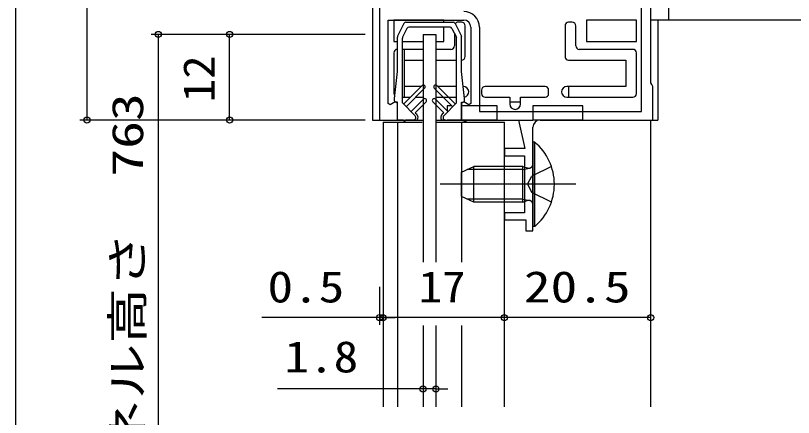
# Model space of a CAD drawing. Units: millimetres, scale not verified. Extents: x -693 to 693, y -1119 to 1122.
# Drawn here: x -213.2 to -104.1, y 385.3 to 441.6 of the extents above; entities that cross this region are included whole.
import ezdxf
from ezdxf.enums import TextEntityAlignment as Align

# ---------------------------------------------------------------- set-up
doc = ezdxf.new("R2010")
doc.units = ezdxf.units.MM
doc.header["$LTSCALE"] = 4
doc.linetypes.add('CHAIN2', pattern=[12, 9, -1, 1, -1])
doc.linetypes.add('DASHED3', pattern=[4, 3, -1])
for name, color, linetype in [('0-2_YKK_12', 2, 'Continuous'), ('0-3_YKK_13', 4, 'Continuous'), ('0-4_YKK_D', 6, 'Continuous'), ('0-6_YKK_11', 7, 'Continuous')]:
    doc.layers.add(name, color=color, linetype=linetype)
doc.styles.add('ＭＳ ゴシック', font='')
doc.styles.get('ＭＳ ゴシック').set_extended_font_data('MS Gothic')

msp = doc.modelspace()

# ---------------------------------------------------------------- linework, layer by layer
at = {"layer": '0-2_YKK_12'}
for p, q in [((-161.653, 426.618), (-156.153, 426.618)), ((-161.653, 426.618), (-161.653, 386.762)), ((-159.653, 426.618), (-159.653, 386.762)), ((-154.153, 426.618), (-144.653, 426.618)), ((-150.653, 426.618), (-150.653, 407.019)), ((-144.653, 386.762), (-144.653, 426.618)), ((-124.153, 386.762), (-124.153, 426.918)), ((-150.653, 398.131), (-150.653, 386.762))]:
    msp.add_line(p, q, dxfattribs=at)
at = {"layer": '0-3_YKK_13'}
for p, q in [((-163.153, 524.918), (-163.153, 426.918)), ((-121.653, 510.918), (-121.653, 440.918)), ((-158.736, 440.453), (-159.621, 438.682)), ((-158.468, 440.618), (-151.838, 440.618)), ((-153.153, 440.618), (-153.153, 440.918)), ((-151.57, 440.453), (-150.685, 438.682)), ((-150.653, 440.618), (-151.153, 440.618)), ((-135.153, 440.618), (-135.653, 440.618)), ((-123.153, 440.918), (-123.153, 426.918)), ((-158.303, 439.753), (-158.921, 438.517)), ((-152.271, 439.918), (-158.035, 439.918)), ((-153.153, 437.918), (-153.153, 439.918)), ((-152.003, 439.753), (-151.385, 438.517)), ((-150.153, 435.818), (-150.153, 440.118)), ((-136.153, 440.118), (-136.153, 435.818)), ((-134.653, 437.318), (-134.653, 440.118)), ((-159.653, 433.718), (-159.653, 438.548)), ((-158.953, 429.313), (-158.953, 438.382)), ((-156.055, 438.918), (-156.055, 407.019)), ((-156.055, 438.918), (-154.255, 438.918)), ((-154.255, 438.918), (-154.255, 407.019)), ((-151.653, 439.053), (-151.653, 437.318)), ((-151.353, 429.313), (-151.353, 438.382)), ((-150.653, 433.718), (-150.653, 438.548)), ((-160.153, 437.918), (-159.653, 437.918)), ((-158.953, 437.918), (-156.055, 437.918)), ((-154.255, 437.918), (-153.153, 437.918)), ((-160.153, 436.318), (-160.153, 430.618)), ((-158.653, 436.818), (-158.953, 436.818)), ((-158.653, 430.118), (-158.653, 436.818)), ((-156.055, 436.818), (-158.653, 436.818)), ((-152.153, 436.818), (-154.255, 436.818)), ((-126.653, 436.818), (-134.153, 436.818)), ((-126.153, 430.618), (-126.153, 436.318)), ((-158.653, 435.318), (-156.055, 435.318)), ((-154.255, 435.318), (-151.353, 435.318)), ((-135.653, 435.318), (-127.653, 435.318)), ((-127.653, 435.318), (-127.653, 431.618)), ((-158.782, 429.143), (-156.18, 431.745)), ((-151.524, 429.143), (-154.126, 431.745)), ((-156.307, 431.618), (-158.653, 431.618)), ((-158.429, 428.789), (-155.826, 431.392)), ((-151.877, 428.789), (-154.48, 431.392)), ((-151.353, 431.618), (-154, 431.618)), ((-150.403, 431.618), (-150.432, 431.618)), ((-147.853, 431.118), (-147.853, 430.618)), ((-138.953, 431.618), (-147.353, 431.618)), ((-138.453, 430.618), (-138.453, 431.118)), ((-135.653, 431.618), (-135.903, 431.618)), ((-135.653, 431.618), (-135.653, 430.118)), ((-127.653, 431.618), (-135.653, 431.618)), ((-158.953, 430.118), (-158.653, 430.118)), ((-158.653, 430.118), (-157.807, 430.118)), ((-157.732, 428.093), (-155.98, 429.845)), ((-157.167, 427.951), (-155.626, 429.492)), ((-157.1, 430.118), (-156.055, 430.118)), ((-153.139, 427.951), (-154.68, 429.492)), ((-152.574, 428.093), (-154.326, 429.845)), ((-154.255, 430.118), (-151.353, 430.118)), ((-147.353, 430.118), (-143.903, 430.118)), ((-143.903, 430.118), (-143.903, 429.418)), ((-142.403, 430.118), (-138.953, 430.118)), ((-142.403, 429.418), (-142.403, 430.118)), ((-135.903, 430.118), (-135.653, 430.118)), ((-135.653, 430.118), (-126.653, 430.118)), ((-158.953, 429.313), (-157.156, 427.516)), ((-151.353, 429.313), (-153.151, 427.516)), ((-142.403, 429.418), (-143.903, 429.418)), ((-143.903, 429.418), (-143.903, 429.168)), ((-142.403, 429.168), (-142.403, 429.418)), ((-157.167, 427.951), (-156.943, 427.728)), ((-153.139, 427.951), (-153.363, 427.728)), ((-163.153, 426.918), (-156.055, 426.918)), ((-158.803, 426.918), (-159.653, 426.918)), ((-159.653, 426.918), (-158.803, 426.918)), ((-157.403, 426.918), (-158.503, 426.918)), ((-157.403, 426.918), (-156.855, 426.918)), ((-154.255, 426.918), (-152.653, 426.918)), ((-152.903, 426.918), (-153.451, 426.918)), ((-152.903, 426.918), (-150.653, 426.918)), ((-145.653, 426.918), (-152.653, 426.918)), ((-145.653, 426.918), (-140.653, 426.918)), ((-133.653, 426.918), (-140.653, 426.918)), ((-133.653, 426.918), (-123.153, 426.918)), ((-140.653, 423.818), (-140.653, 412.018)), ((-140.405, 423.818), (-140.653, 423.818)), ((-140.405, 412.018), (-140.405, 423.818)), ((-140.405, 412.018), (-140.653, 412.018)), ((-156.055, 398.131), (-156.055, 386.762)), ((-154.255, 398.131), (-154.255, 386.762))]:
    msp.add_line(p, q, dxfattribs=at)
at = {"layer": '0-3_YKK_13', "linetype": 'DASHED3'}
for p, q in [((-150.653, 419.618), (-148.953, 420.418)), ((-142.053, 419.985), (-149.873, 419.985)), ((-142.053, 420.418), (-148.953, 420.418)), ((-148.953, 415.418), (-148.953, 420.418)), ((-142.053, 415.418), (-142.053, 420.418)), ((-142.053, 420.418), (-141.458, 420.202)), ((-142.053, 419.985), (-141.13, 420.179)), ((-138.07, 420.418), (-140.788, 419.063)), ((-150.653, 416.218), (-150.653, 419.618)), ((-141.397, 417.918), (-140.788, 419.063)), ((-141.397, 417.918), (-140.788, 416.773)), ((-138.07, 415.418), (-140.788, 416.773)), ((-148.953, 415.418), (-150.653, 416.218)), ((-142.053, 415.851), (-149.873, 415.851)), ((-142.053, 415.418), (-148.953, 415.418)), ((-142.053, 415.851), (-141.13, 415.658)), ((-142.053, 415.418), (-141.458, 415.635))]:
    msp.add_line(p, q, dxfattribs=at)
at = {"layer": '0-3_YKK_13', "linetype": 'CHAIN2'}
msp.add_line((-134.653, 417.918), (-153.653, 417.918), dxfattribs=at)
at = {"layer": '0-3_YKK_13'}
for points in [[(-81.153, 440.918), (-124.153, 440.918), (-124.153, 510.918)], [(-153.153, 440.918), (-160.153, 440.918), (-160.153, 437.918)], [(-160.053, 429.618), (-160.053, 429.918), (-159.653, 433.718)], [(-150.253, 429.618), (-150.253, 429.918), (-150.653, 433.718)], [(-159.653, 426.918), (-159.653, 429.418), (-159.853, 429.418)], [(-152.007, 428.918), (-152.653, 428.918), (-152.653, 428.172)], [(-150.653, 426.918), (-150.653, 429.418), (-150.453, 429.418)], [(-145.653, 426.918), (-145.653, 428.918), (-150.653, 428.918)], [(-133.653, 426.918), (-133.653, 428.918), (-140.653, 428.918), (-140.653, 426.918)]]:
    msp.add_lwpolyline(points, dxfattribs=at)
msp.add_lwpolyline([(-133.153, 437.918), (-126.153, 437.918), (-126.153, 440.918), (-133.153, 440.918)], close=True, dxfattribs=at)
for centre, radius, start, end in [((-158.468, 440.318), 0.3, 90, 153.43495), ((-151.838, 440.318), 0.3, 26.56505, 90), ((-151.153, 440.118), 0.5, 90, 143.12961), ((-150.653, 440.118), 0.5, 0, 90), ((-135.653, 440.118), 0.5, 90, 180), ((-135.153, 440.118), 0.5, 0, 90), ((-158.035, 439.618), 0.3, 90, 153.43495), ((-152.271, 439.618), 0.3, 26.56505, 90), ((-159.353, 438.548), 0.3, 153.43495, 180), ((-158.653, 438.382), 0.3, 153.43495, 180), ((-151.653, 438.382), 0.3, 0, 26.56505), ((-150.953, 438.548), 0.3, 0, 26.56505), ((-152.153, 437.318), 0.5, 270, 0), ((-134.153, 437.318), 0.5, 180, 270), ((-159.653, 436.318), 0.5, 90, 180), ((-126.653, 436.318), 0.5, 0, 90), ((-150.653, 435.818), 0.5, 270, 0), ((-135.653, 435.818), 0.5, 180, 270), ((-156.003, 431.568), 0.25, 315, 135), ((-154.303, 431.568), 0.25, 45, 225), ((-159.653, 430.618), 0.5, 180, 223.522), ((-150.403, 430.868), 0.75, 279.81087, 90), ((-147.353, 431.118), 0.5, 90, 180), ((-147.353, 430.618), 0.5, 180, 270), ((-138.953, 431.118), 0.5, 0, 90), ((-138.953, 430.618), 0.5, 270, 0), ((-135.903, 430.868), 0.75, 90, 270), ((-126.653, 430.618), 0.5, 270, 0), ((-159.853, 429.618), 0.2, 180, 270), ((-155.803, 429.668), 0.25, 315, 135), ((-154.503, 429.668), 0.25, 45, 225), ((-150.453, 429.618), 0.2, 270, 0), ((-143.153, 429.168), 0.75, 180, 0), ((-157.403, 427.268), 0.35, 270, 45), ((-157.403, 427.268), 0.65, 327.42103, 45), ((-152.903, 427.268), 0.65, 135, 212.57897), ((-152.903, 427.268), 0.35, 135, 270), ((-158.653, 426.918), 0.15, 180, 0), ((-145.353, 417.918), 7.7, 309.98312, 50.01688)]:
    msp.add_arc(centre, radius, start, end, dxfattribs=at)
at = {"layer": '0-3_YKK_13', "linetype": 'DASHED3'}
for centre, start, end in [((-141.253, 420.766), 250.03043, 0), ((-141.253, 415.071), 0, 109.96957)]:
    msp.add_arc(centre, 0.6, start, end, dxfattribs=at)
at = {"layer": '0-4_YKK_D'}
for p, q in [((-213.153, 630.418), (-213.153, 321.418)), ((-203.153, 524.918), (-203.153, 426.918)), ((-164.153, 438.918), (-194.153, 438.918)), ((-193.153, 438.918), (-193.153, 350.918)), ((-164.153, 438.918), (-184.153, 438.918)), ((-183.153, 426.918), (-183.153, 438.918)), ((-164.153, 426.918), (-204.153, 426.918)), ((-164.153, 426.918), (-184.153, 426.918)), ((-162.153, 403.533), (-162.153, 398.246)), ((-162.153, 399.246), (-178.653, 399.246)), ((-161.653, 399.246), (-162.153, 399.246)), ((-161.653, 399.246), (-159.953, 399.246)), ((-144.653, 399.246), (-161.653, 399.246)), ((-124.153, 399.246), (-144.653, 399.246)), ((-156.055, 391.302), (-156.055, 388.246)), ((-154.255, 391.302), (-154.255, 388.246)), ((-156.055, 389.246), (-176.455, 389.246)), ((-154.255, 389.246), (-156.055, 389.246)), ((-154.255, 389.246), (-152.555, 389.246))]:
    msp.add_line(p, q, dxfattribs=at)
for centre in [(-193.153, 438.918), (-183.153, 438.918), (-203.153, 426.918), (-183.153, 426.918), (-162.153, 399.246), (-161.653, 399.246), (-161.653, 399.246), (-144.653, 399.246), (-144.653, 399.246), (-124.153, 399.246), (-156.055, 389.246), (-154.255, 389.246)]:
    msp.add_circle(centre, 0.425, dxfattribs=at)
at = {"layer": '0-6_YKK_11'}
for points in [[(-162.153, 524.918), (-162.153, 426.918), (-159.653, 426.918), (-159.653, 429.292), (-159.953, 429.465), (-160.653, 429.061), (-160.953, 429.234), (-160.953, 440.918), (-150.353, 440.918)], [(-139.653, 426.918), (-123.853, 426.918), (-123.853, 431.618), (-124.003, 431.878), (-124.153, 432.138), (-124.153, 471.418), (-128.153, 471.418), (-128.153, 469.118), (-133.153, 469.118), (-133.153, 482.718), (-128.153, 482.718), (-128.153, 480.418), (-124.153, 480.418), (-124.153, 519.699), (-124.003, 519.959), (-123.853, 520.218), (-123.853, 524.918), (-139.653, 524.918)], [(-148.153, 439.918), (-148.153, 428.118), (-125.453, 428.118), (-125.453, 466.818)], [(-149.353, 439.918), (-149.353, 429.234), (-149.653, 429.061), (-150.353, 429.465), (-150.653, 429.292), (-150.653, 426.918), (-150.093, 426.768), (-149.833, 426.918), (-142.653, 426.918), (-141.781, 422.918), (-144.653, 422.918), (-144.653, 421.918), (-141.853, 421.918), (-141.853, 413.918), (-144.653, 413.918), (-144.653, 412.918), (-141.653, 412.918), (-141.653, 411.418), (-140.653, 411.418), (-140.653, 425.918)]]:
    msp.add_lwpolyline(points, dxfattribs=at)
for centre, radius, start, end in [((-150.353, 439.918), 2.2, 0.00001, 89.99999), ((-150.353, 439.918), 1, 0.00001, 89.99999), ((-139.653, 425.918), 1, 90.00001, 179.99999)]:
    msp.add_arc(centre, radius, start, end, dxfattribs=at)

# ---------------------------------------------------------------- texts
at = {"layer": '0-4_YKK_D', "style": 'ＭＳ ゴシック'}
for s, width, p in [('12', 1.1, (-183.953, 429.398)), ('パネル高さ\u3000763', 1.3, (-193.953, 372.198))]:
    msp.add_text(s, height=4.399, rotation=90, dxfattribs=dict(at, width=width)).set_placement(p, align=Align.BOTTOM_LEFT)
for s, width, p in [('0.5', 1.2, (-177.853, 400.046)), ('17', 1.1, (-156.673, 400.046)), ('20.5', 1.25, (-141.923, 400.046)), ('1.8', 1.15, (-175.455, 390.246))]:
    msp.add_text(s, height=4.399, dxfattribs=dict(at, width=width)).set_placement(p, align=Align.BOTTOM_LEFT)

doc.saveas('drawing.dxf')
